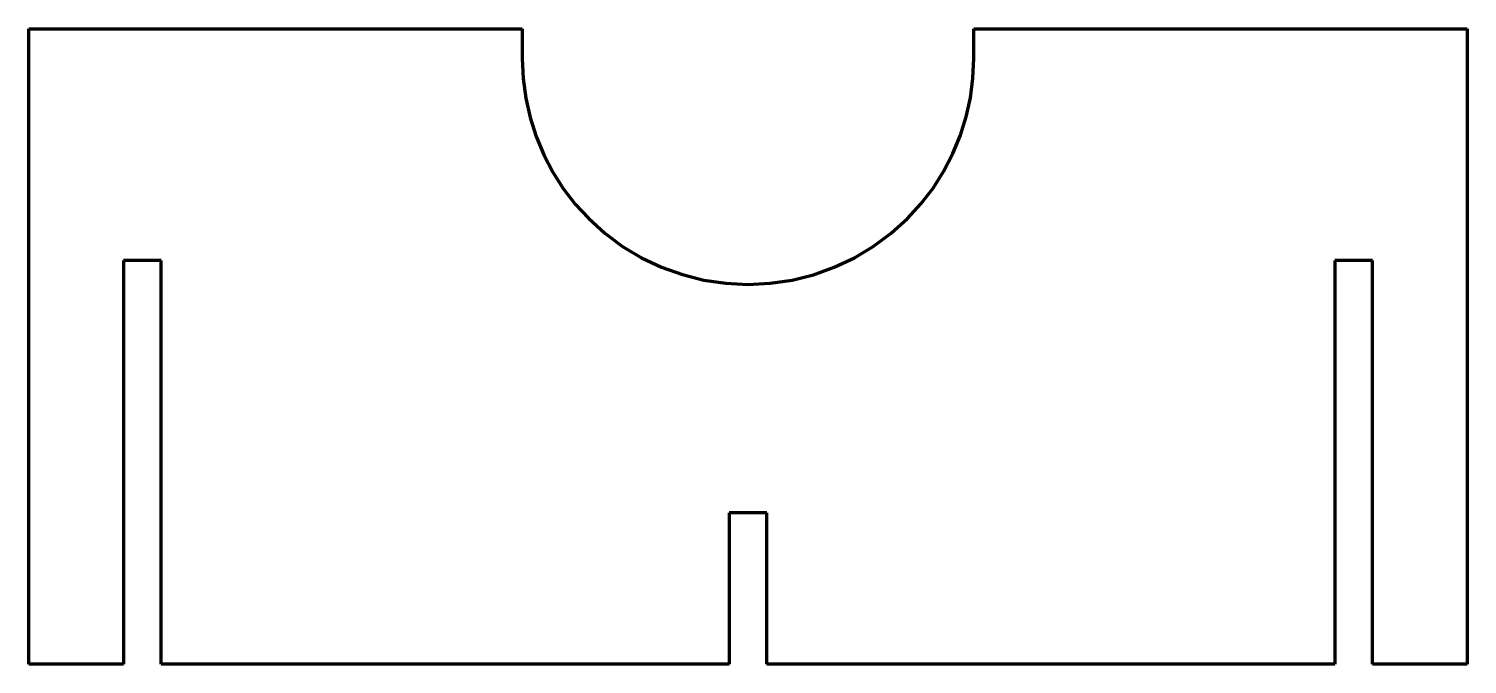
# Model space of a CAD drawing. Header units: inches. Extents: x -7.1 to 7.1, y -6 to 0.3.
import ezdxf

# ---------------------------------------------------------------- set-up
doc = ezdxf.new("R2010")
doc.units = ezdxf.units.IN
doc.header["$MEASUREMENT"] = 0
doc.layers.add('1', color=7, linetype='Continuous', true_color=0xffffff)

msp = doc.modelspace()

# ---------------------------------------------------------------- linework, layer by layer
at = {"layer": '1', "color": 163, "linetype": 'Continuous', "lineweight": 70}
for p, q in [((-7.125, -6), (-7.125, 0.29626)), ((-7.125, 0.29626), (-2.2366, 0.29626)), ((-2.2366, 0.29626), (-2.236601, 0)), ((2.236599, 0), (2.236588, 0.29626)), ((2.236588, 0.29626), (7.125, 0.29626)), ((7.125, 0.29626), (7.125, -6)), ((-5.8125, -2), (-6.1875, -2)), ((-6.1875, -2), (-6.1875, -6)), ((-5.8125, -6), (-5.8125, -2)), ((6.1875, -2), (5.8125, -2)), ((5.8125, -2), (5.8125, -6)), ((6.1875, -6), (6.1875, -2)), ((0.1875, -4.5), (-0.1875, -4.5)), ((-0.1875, -4.5), (-0.1875, -6)), ((0.1875, -6), (0.1875, -4.5)), ((-6.1875, -6), (-7.125, -6)), ((-0.1875, -6), (-5.8125, -6)), ((5.8125, -6), (0.1875, -6)), ((7.125, -6), (6.1875, -6))]:
    msp.add_line(p, q, dxfattribs=at)
msp.add_lwpolyline([(-2.236601, 0), (-2.227917, -0.197198), (-2.202027, -0.391769), (-2.158987, -0.583908), (-2.099063, -0.772147), (-2.023301, -0.953259), (-1.933983, -1.12347), (-1.82981, -1.286139), (-1.711369, -1.439989), (-1.581115, -1.581918), (-1.419169, -1.728708), (-1.242436, -1.859769), (-1.053828, -1.972803), (-0.856333, -2.066175), (-0.650028, -2.14005), (-0.436036, -2.193686), (-0.219592, -2.225821), (-0.001284, -2.236601), (0.218801, -2.225865), (0.436023, -2.193689), (0.64793, -2.140722), (0.854512, -2.066929), (1.053887, -1.972732), (1.241504, -1.860391), (1.417257, -1.73024), (1.580767, -1.582265), (1.713636, -1.437342), (1.832709, -1.282022), (1.938064, -1.116366), (2.029072, -0.940863), (2.103823, -0.759196), (2.161243, -0.575761), (2.202818, -0.387248), (2.228131, -0.194387), (2.236599, 0)], dxfattribs=at)

doc.saveas('drawing.dxf')
